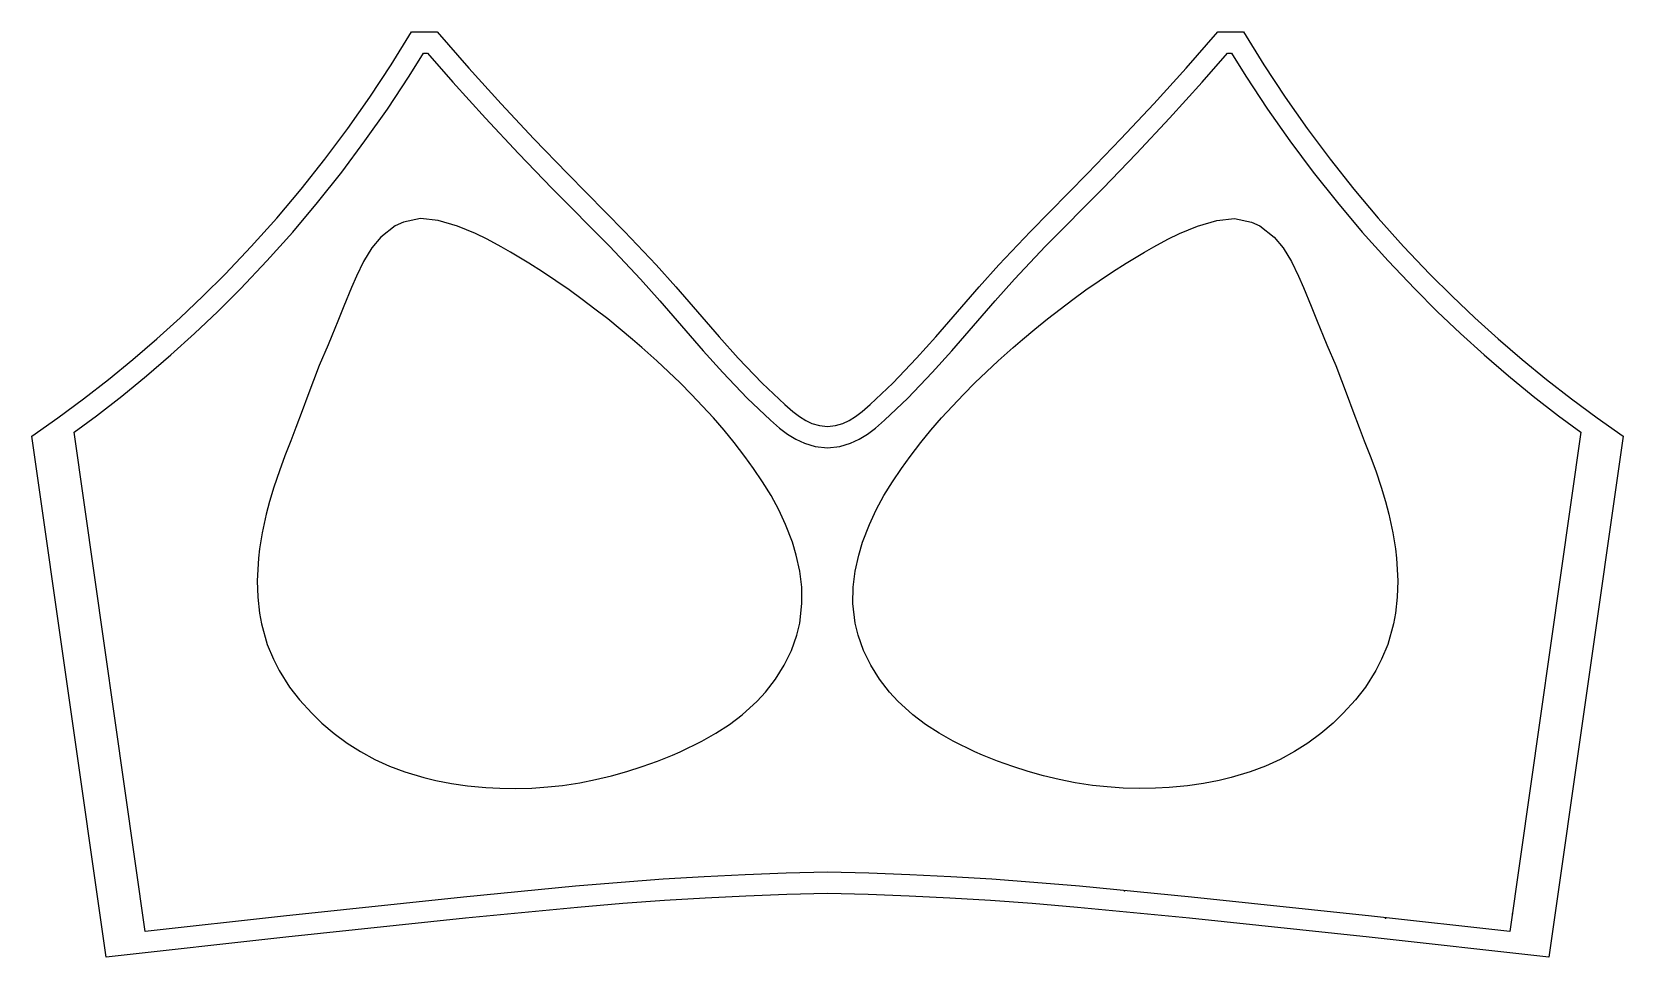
# Model space of a CAD drawing. Header units: millimetres. Extents: x 16 to 391, y 11 to 229.
import ezdxf

# ---------------------------------------------------------------- set-up
doc = ezdxf.new("R2010")
doc.units = ezdxf.units.MM
doc.layers.get('0').update_dxf_attribs({"linetype": 'CONTINUOUS'})
doc.layers.add('LAYER0', color=255, linetype='CONTINUOUS')

msp = doc.modelspace()

# ---------------------------------------------------------------- linework, layer by layer
at = {"color": 7, "linetype": 'CONTINUOUS'}
for p, q in [((103.09, 184.41), (101.15, 183.49)), ((107.13, 185.21), (103.09, 184.41)), ((111.29, 184.74), (107.13, 185.21)), ((115.84, 183.44), (111.29, 184.74)), ((290.19, 183.44), (294.74, 184.74)), ((294.74, 184.74), (298.9, 185.21)), ((298.9, 185.21), (302.94, 184.41)), ((302.94, 184.41), (304.88, 183.49)), ((97.76, 180.88), (95.63, 178.35)), ((101.15, 183.49), (97.76, 180.88)), ((120.05, 181.72), (115.84, 183.44)), ((122.78, 180.4), (120.05, 181.72)), ((126.12, 178.6), (122.78, 180.4)), ((279.9, 178.6), (283.24, 180.4)), ((283.24, 180.4), (285.98, 181.72)), ((285.98, 181.72), (290.19, 183.44)), ((304.88, 183.49), (308.26, 180.88)), ((308.26, 180.88), (310.4, 178.35)), ((95.63, 178.35), (93.65, 175.11)), ((128.33, 177.34), (126.12, 178.6)), ((132.64, 174.73), (128.33, 177.34)), ((273.38, 174.73), (277.69, 177.34)), ((277.69, 177.34), (279.9, 178.6)), ((310.4, 178.35), (312.38, 175.11)), ((93.65, 175.11), (91.99, 171.65)), ((135.84, 172.69), (132.64, 174.73)), ((139, 170.59), (135.84, 172.69)), ((267.03, 170.59), (270.19, 172.69)), ((270.19, 172.69), (273.38, 174.73)), ((312.38, 175.11), (314.04, 171.65)), ((90.87, 169), (89.05, 164.58)), ((91.99, 171.65), (90.87, 169)), ((142.11, 168.42), (139, 170.59)), ((263.91, 168.42), (267.03, 170.59)), ((314.04, 171.65), (315.16, 169)), ((315.16, 169), (316.97, 164.58)), ((145.19, 166.2), (142.11, 168.42)), ((148.22, 163.91), (145.19, 166.2)), ((257.81, 163.91), (260.84, 166.2)), ((260.84, 166.2), (263.91, 168.42)), ((89.05, 164.58), (87.62, 161.07)), ((151.21, 161.57), (148.22, 163.91)), ((154.16, 159.18), (151.21, 161.57)), ((251.86, 159.18), (254.82, 161.57)), ((254.82, 161.57), (257.81, 163.91)), ((316.97, 164.58), (318.4, 161.07)), ((86.18, 157.59), (85.31, 155.51)), ((87.62, 161.07), (86.18, 157.59)), ((157.08, 156.74), (154.16, 159.18)), ((248.95, 156.74), (251.86, 159.18)), ((318.4, 161.07), (319.85, 157.59)), ((319.85, 157.59), (320.72, 155.51)), ((85.31, 155.51), (83.2, 150.63)), ((159.23, 154.88), (157.08, 156.74)), ((162.78, 151.72), (159.23, 154.88)), ((243.25, 151.72), (246.79, 154.88)), ((246.79, 154.88), (248.95, 156.74)), ((320.72, 155.51), (322.83, 150.63)), ((83.2, 150.63), (81.89, 147.07)), ((165.56, 149.14), (162.78, 151.72)), ((240.47, 149.14), (243.25, 151.72)), ((322.83, 150.63), (324.13, 147.07)), ((81.89, 147.07), (80.58, 143.51)), ((168.3, 146.5), (165.56, 149.14)), ((170.97, 143.81), (168.3, 146.5)), ((235.05, 143.81), (237.73, 146.5)), ((237.73, 146.5), (240.47, 149.14)), ((324.13, 147.07), (325.45, 143.51)), ((80.58, 143.51), (79.25, 139.97)), ((173.59, 141.06), (170.97, 143.81)), ((232.44, 141.06), (235.05, 143.81)), ((325.45, 143.51), (326.78, 139.97)), ((79.25, 139.97), (77.74, 136.01)), ((176.14, 138.25), (173.59, 141.06)), ((229.88, 138.25), (232.44, 141.06)), ((326.78, 139.97), (328.29, 136.01)), ((77.74, 136.01), (76.52, 132.89)), ((178.63, 135.38), (176.14, 138.25)), ((181.03, 132.45), (178.63, 135.38)), ((224.99, 132.45), (227.4, 135.38)), ((227.4, 135.38), (229.88, 138.25)), ((328.29, 136.01), (329.51, 132.89)), ((76.52, 132.89), (75.15, 129.35)), ((183.55, 129.19), (181.03, 132.45)), ((222.48, 129.19), (224.99, 132.45)), ((329.51, 132.89), (330.87, 129.35)), ((75.15, 129.35), (73.84, 125.8)), ((185.6, 126.37), (183.55, 129.19)), ((220.43, 126.37), (222.48, 129.19)), ((330.87, 129.35), (332.19, 125.8)), ((73.84, 125.8), (72.53, 121.93)), ((187.73, 123.21), (185.6, 126.37)), ((218.3, 123.21), (220.43, 126.37)), ((332.19, 125.8), (333.5, 121.93)), ((72.53, 121.93), (71.53, 118.58)), ((189.71, 119.97), (187.73, 123.21)), ((216.31, 119.97), (218.3, 123.21)), ((333.5, 121.93), (334.5, 118.58)), ((71.53, 118.58), (70.74, 115.57)), ((191.53, 116.63), (189.71, 119.97)), ((193.14, 113.18), (191.53, 116.63)), ((212.89, 113.18), (214.5, 116.63)), ((214.5, 116.63), (216.31, 119.97)), ((334.5, 118.58), (335.29, 115.57)), ((70.74, 115.57), (69.79, 111.2)), ((194.74, 109), (193.14, 113.18)), ((211.29, 109), (212.89, 113.18)), ((335.29, 115.57), (336.24, 111.2)), ((69.79, 111.2), (69.18, 107.46)), ((195.64, 105.95), (194.74, 109)), ((210.39, 105.95), (211.29, 109)), ((336.24, 111.2), (336.85, 107.46)), ((68.92, 105.26), (68.62, 99.88)), ((69.18, 107.46), (68.92, 105.26)), ((196.46, 102.19), (195.64, 105.95)), ((209.57, 102.19), (210.39, 105.95)), ((336.85, 107.46), (337.11, 105.26)), ((337.11, 105.26), (337.4, 99.88)), ((196.93, 98.38), (196.46, 102.19)), ((209.1, 98.38), (209.57, 102.19)), ((68.62, 99.88), (68.74, 96.07)), ((197, 94.56), (196.93, 98.38)), ((209.02, 94.56), (209.1, 98.38)), ((337.4, 99.88), (337.28, 96.07)), ((68.74, 96.07), (69.16, 92.29)), ((196.5, 89.93), (197, 94.56)), ((209.53, 89.93), (209.02, 94.56)), ((337.28, 96.07), (336.87, 92.29)), ((69.16, 92.29), (69.63, 89.78)), ((336.87, 92.29), (336.4, 89.78)), ((69.63, 89.78), (71, 84.92)), ((194.52, 83.46), (195.81, 87.06)), ((195.81, 87.06), (196.5, 89.93)), ((210.22, 87.06), (209.53, 89.93)), ((211.51, 83.46), (210.22, 87.06)), ((336.4, 89.78), (335.02, 84.92)), ((71, 84.92), (72.43, 81.4)), ((192.82, 80.01), (194.52, 83.46)), ((213.2, 80.01), (211.51, 83.46)), ((335.02, 84.92), (333.59, 81.4)), ((72.43, 81.4), (73.77, 78.76)), ((73.77, 78.76), (76.26, 74.85)), ((190.77, 76.74), (192.82, 80.01)), ((215.26, 76.74), (213.2, 80.01)), ((332.25, 78.76), (329.77, 74.85)), ((333.59, 81.4), (332.25, 78.76)), ((188.4, 73.68), (190.77, 76.74)), ((217.62, 73.68), (215.26, 76.74)), ((76.26, 74.85), (78.58, 71.84)), ((78.58, 71.84), (81.47, 68.67)), ((182.93, 68.35), (186.43, 71.53)), ((186.43, 71.53), (188.4, 73.68)), ((219.6, 71.53), (217.62, 73.68)), ((223.1, 68.35), (219.6, 71.53)), ((327.44, 71.84), (324.56, 68.67)), ((329.77, 74.85), (327.44, 71.84)), ((81.47, 68.67), (83.86, 66.36)), ((179.89, 66.06), (182.93, 68.35)), ((226.13, 66.06), (223.1, 68.35)), ((324.56, 68.67), (322.16, 66.36)), ((83.86, 66.36), (86.76, 63.9)), ((86.76, 63.9), (89.81, 61.64)), ((173.38, 62.12), (176.7, 63.99)), ((176.7, 63.99), (179.89, 66.06)), ((229.33, 63.99), (226.13, 66.06)), ((232.65, 62.12), (229.33, 63.99)), ((319.27, 63.9), (316.22, 61.64)), ((322.16, 66.36), (319.27, 63.9)), ((89.81, 61.64), (92.95, 59.64)), ((168.26, 59.62), (173.38, 62.12)), ((237.77, 59.62), (232.65, 62.12)), ((316.22, 61.64), (313.07, 59.64)), ((92.95, 59.64), (96.36, 57.81)), ((96.36, 57.81), (99.83, 56.25)), ((99.83, 56.25), (103.39, 54.92)), ((159.36, 56.11), (162.94, 57.41)), ((162.94, 57.41), (166.48, 58.84)), ((166.48, 58.84), (168.26, 59.62)), ((239.55, 58.84), (237.77, 59.62)), ((243.08, 57.41), (239.55, 58.84)), ((246.66, 56.11), (243.08, 57.41)), ((306.2, 56.25), (302.64, 54.92)), ((309.67, 57.81), (306.2, 56.25)), ((313.07, 59.64), (309.67, 57.81)), ((103.39, 54.92), (107.92, 53.56)), ((107.92, 53.56), (110.71, 52.88)), ((110.71, 52.88), (114.44, 52.15)), ((144.66, 52.32), (148.38, 53.04)), ((148.38, 53.04), (152.08, 53.92)), ((152.08, 53.92), (155.74, 54.94)), ((155.74, 54.94), (159.36, 56.11)), ((250.29, 54.94), (246.66, 56.11)), ((253.95, 53.92), (250.29, 54.94)), ((257.64, 53.04), (253.95, 53.92)), ((261.37, 52.32), (257.64, 53.04)), ((295.32, 52.88), (291.59, 52.15)), ((298.11, 53.56), (295.32, 52.88)), ((302.64, 54.92), (298.11, 53.56)), ((114.44, 52.15), (118.19, 51.61)), ((118.19, 51.61), (122.5, 51.19)), ((122.5, 51.19), (125.76, 51.02)), ((125.76, 51.02), (129.55, 50.96)), ((129.55, 50.96), (133.35, 51.06)), ((133.35, 51.06), (137.14, 51.32)), ((137.14, 51.32), (140.57, 51.7)), ((140.57, 51.7), (144.66, 52.32)), ((265.46, 51.7), (261.37, 52.32)), ((268.89, 51.32), (265.46, 51.7)), ((272.68, 51.06), (268.89, 51.32)), ((276.47, 50.96), (272.68, 51.06)), ((280.27, 51.02), (276.47, 50.96)), ((283.53, 51.19), (280.27, 51.02)), ((287.84, 51.61), (283.53, 51.19)), ((291.59, 52.15), (287.84, 51.61))]:
    msp.add_line(p, q, dxfattribs=at)
for p in [(273.03, 26.84), (334.47, 20.44), (364.45, 21.42)]:
    msp.add_point(p, dxfattribs=at)
at = {"layer": 'LAYER0', "color": 1}
for p, q in [((100.19, 221.44), (105.01, 229.22)), ((105.01, 229.22), (111.01, 229.22)), ((111.01, 229.22), (118.48, 220.7)), ((287.54, 220.7), (295.01, 229.22)), ((295.01, 229.22), (301.01, 229.22)), ((301.01, 229.22), (305.83, 221.44)), ((95.18, 213.85), (100.19, 221.44)), ((305.83, 221.44), (310.84, 213.85)), ((118.48, 220.7), (126.1, 212.29)), ((279.92, 212.29), (287.54, 220.7)), ((89.97, 206.44), (95.18, 213.85)), ((310.84, 213.85), (316.05, 206.44)), ((126.1, 212.29), (133.85, 204)), ((272.17, 204), (279.92, 212.29)), ((84.58, 199.21), (89.97, 206.44)), ((316.05, 206.44), (321.44, 199.21)), ((133.85, 204), (141.74, 195.83)), ((264.28, 195.83), (272.17, 204)), ((78.99, 192.17), (84.58, 199.21)), ((321.44, 199.21), (327.03, 192.17)), ((141.74, 195.83), (155.2, 182.19)), ((250.82, 182.19), (264.28, 195.83)), ((73.21, 185.32), (78.99, 192.17)), ((327.03, 192.17), (332.81, 185.32)), ((67.24, 178.65), (73.21, 185.32)), ((332.81, 185.32), (338.78, 178.65)), ((155.2, 182.19), (162.61, 174.34)), ((243.41, 174.34), (250.82, 182.19)), ((61.07, 172.16), (67.24, 178.65)), ((338.78, 178.65), (344.95, 172.16)), ((162.61, 174.34), (167.25, 169.14)), ((238.77, 169.14), (243.41, 174.34)), ((55.83, 166.94), (61.07, 172.16)), ((167.25, 169.14), (177.45, 157.4)), ((228.57, 157.4), (238.77, 169.14)), ((344.95, 172.16), (350.19, 166.94)), ((50.47, 161.85), (55.83, 166.94)), ((350.19, 166.94), (355.55, 161.85)), ((44.97, 156.88), (50.47, 161.85)), ((355.55, 161.85), (361.05, 156.88)), ((39.34, 152.04), (44.97, 156.88)), ((177.45, 157.4), (182, 152.33)), ((224.02, 152.33), (228.57, 157.4)), ((361.05, 156.88), (366.68, 152.04)), ((33.58, 147.33), (39.34, 152.04)), ((182, 152.33), (187.62, 146.47)), ((218.4, 146.47), (224.02, 152.33)), ((366.68, 152.04), (372.44, 147.33)), ((27.69, 142.74), (33.58, 147.33)), ((187.62, 146.47), (192.95, 141.4)), ((213.07, 141.4), (218.4, 146.47)), ((372.44, 147.33), (378.33, 142.74)), ((21.66, 138.28), (27.69, 142.74)), ((378.33, 142.74), (384.36, 138.28)), ((192.95, 141.4), (194.85, 139.75)), ((194.85, 139.75), (196.42, 138.56)), ((209.6, 138.56), (211.17, 139.75)), ((211.17, 139.75), (213.07, 141.4)), ((15.51, 133.94), (21.66, 138.28)), ((196.42, 138.56), (197.91, 137.64)), ((197.91, 137.64), (199.36, 136.97)), ((199.36, 136.97), (201.13, 136.45)), ((201.13, 136.45), (203.01, 136.22)), ((203.01, 136.22), (204.89, 136.45)), ((204.89, 136.45), (206.66, 136.97)), ((206.66, 136.97), (208.11, 137.64)), ((208.11, 137.64), (209.6, 138.56)), ((384.36, 138.28), (390.51, 133.94)), ((33.01, 11.22), (15.51, 133.94)), ((390.51, 133.94), (373.01, 11.22)), ((144.1, 22.94), (117.73, 20.39)), ((154.77, 23.84), (144.1, 22.94)), ((164.63, 24.57), (154.77, 23.84)), ((174.21, 25.16), (164.63, 24.57)), ((183.8, 25.63), (174.21, 25.16)), ((193.4, 25.98), (183.8, 25.63)), ((203.01, 26.22), (193.4, 25.98)), ((212.62, 25.98), (203.01, 26.22)), ((222.22, 25.63), (212.62, 25.98)), ((231.81, 25.16), (222.22, 25.63)), ((241.39, 24.57), (231.81, 25.16)), ((251.25, 23.84), (241.39, 24.57)), ((261.92, 22.94), (251.25, 23.84)), ((288.29, 20.39), (261.92, 22.94)), ((117.73, 20.39), (75.35, 15.94)), ((330.67, 15.94), (288.29, 20.39)), ((75.35, 15.94), (33.01, 11.22)), ((373.01, 11.22), (330.67, 15.94))]:
    msp.add_line(p, q, dxfattribs=at)
at = {"layer": 'LAYER0'}
for p, q in [((104.41, 218.75), (107.8, 224.22)), ((107.8, 224.22), (108.75, 224.22)), ((108.75, 224.22), (114.75, 217.38)), ((291.28, 217.38), (297.28, 224.22)), ((297.28, 224.22), (298.23, 224.22)), ((298.23, 224.22), (301.62, 218.75)), ((99.32, 211.04), (104.41, 218.75)), ((301.62, 218.75), (306.71, 211.04)), ((114.75, 217.38), (122.42, 208.91)), ((283.6, 208.91), (291.28, 217.38)), ((94.02, 203.51), (99.32, 211.04)), ((306.71, 211.04), (312, 203.51)), ((122.42, 208.91), (130.23, 200.56)), ((275.8, 200.56), (283.6, 208.91)), ((88.55, 196.16), (94.02, 203.51)), ((312, 203.51), (317.48, 196.16)), ((130.23, 200.56), (138.17, 192.34)), ((267.86, 192.34), (275.8, 200.56)), ((82.86, 189.01), (88.55, 196.16)), ((317.48, 196.16), (323.16, 189.01)), ((138.17, 192.34), (151.61, 178.72)), ((254.42, 178.72), (267.86, 192.34)), ((76.99, 182.04), (82.86, 189.01)), ((323.16, 189.01), (329.04, 182.04)), ((70.92, 175.26), (76.99, 182.04)), ((329.04, 182.04), (335.11, 175.26)), ((151.61, 178.72), (158.93, 170.96)), ((247.1, 170.96), (254.42, 178.72)), ((64.65, 168.67), (70.92, 175.26)), ((335.11, 175.26), (341.38, 168.67)), ((158.93, 170.96), (163.5, 165.84)), ((242.53, 165.84), (247.1, 170.96)), ((59.32, 163.36), (64.65, 168.67)), ((163.5, 165.84), (173.71, 154.09)), ((232.32, 154.09), (242.53, 165.84)), ((341.38, 168.67), (346.71, 163.36)), ((53.87, 158.18), (59.32, 163.36)), ((346.71, 163.36), (352.16, 158.18)), ((48.28, 153.13), (53.87, 158.18)), ((352.16, 158.18), (357.75, 153.13)), ((173.71, 154.09), (178.34, 148.93)), ((227.69, 148.93), (232.32, 154.09)), ((42.56, 148.21), (48.28, 153.13)), ((357.75, 153.13), (363.47, 148.21)), ((36.7, 143.42), (42.56, 148.21)), ((178.34, 148.93), (184.09, 142.93)), ((221.93, 142.93), (227.69, 148.93)), ((363.47, 148.21), (369.32, 143.42)), ((30.72, 138.76), (36.7, 143.42)), ((184.09, 142.93), (189.59, 137.7)), ((216.44, 137.7), (221.93, 142.93)), ((369.32, 143.42), (375.31, 138.76)), ((25.48, 134.89), (30.72, 138.76)), ((375.31, 138.76), (380.55, 134.89)), ((189.59, 137.7), (191.7, 135.87)), ((191.7, 135.87), (193.59, 134.43)), ((212.43, 134.43), (214.33, 135.87)), ((214.33, 135.87), (216.44, 137.7)), ((42.25, 17.28), (25.48, 134.89)), ((193.59, 134.43), (195.54, 133.23)), ((195.54, 133.23), (197.6, 132.28)), ((197.6, 132.28), (200.12, 131.54)), ((200.12, 131.54), (203.01, 131.19)), ((203.01, 131.19), (205.91, 131.54)), ((205.91, 131.54), (208.43, 132.28)), ((208.43, 132.28), (210.48, 133.23)), ((210.48, 133.23), (212.43, 134.43)), ((380.55, 134.89), (363.78, 17.28)), ((173.94, 30.16), (164.3, 29.56)), ((183.59, 30.63), (173.94, 30.16)), ((193.25, 30.98), (183.59, 30.63)), ((203.01, 31.22), (193.25, 30.98)), ((212.78, 30.98), (203.01, 31.22)), ((222.44, 30.63), (212.78, 30.98)), ((232.09, 30.16), (222.44, 30.63)), ((241.73, 29.56), (232.09, 30.16)), ((143.65, 27.92), (117.23, 25.37)), ((154.38, 28.83), (143.65, 27.92)), ((164.3, 29.56), (154.38, 28.83)), ((251.65, 28.83), (241.73, 29.56)), ((262.37, 27.92), (251.65, 28.83)), ((288.8, 25.37), (262.37, 27.92)), ((117.23, 25.37), (74.82, 20.91)), ((331.21, 20.91), (288.8, 25.37)), ((74.82, 20.91), (42.25, 17.28)), ((363.78, 17.28), (331.21, 20.91))]:
    msp.add_line(p, q, dxfattribs=at)

doc.saveas('drawing.dxf')
